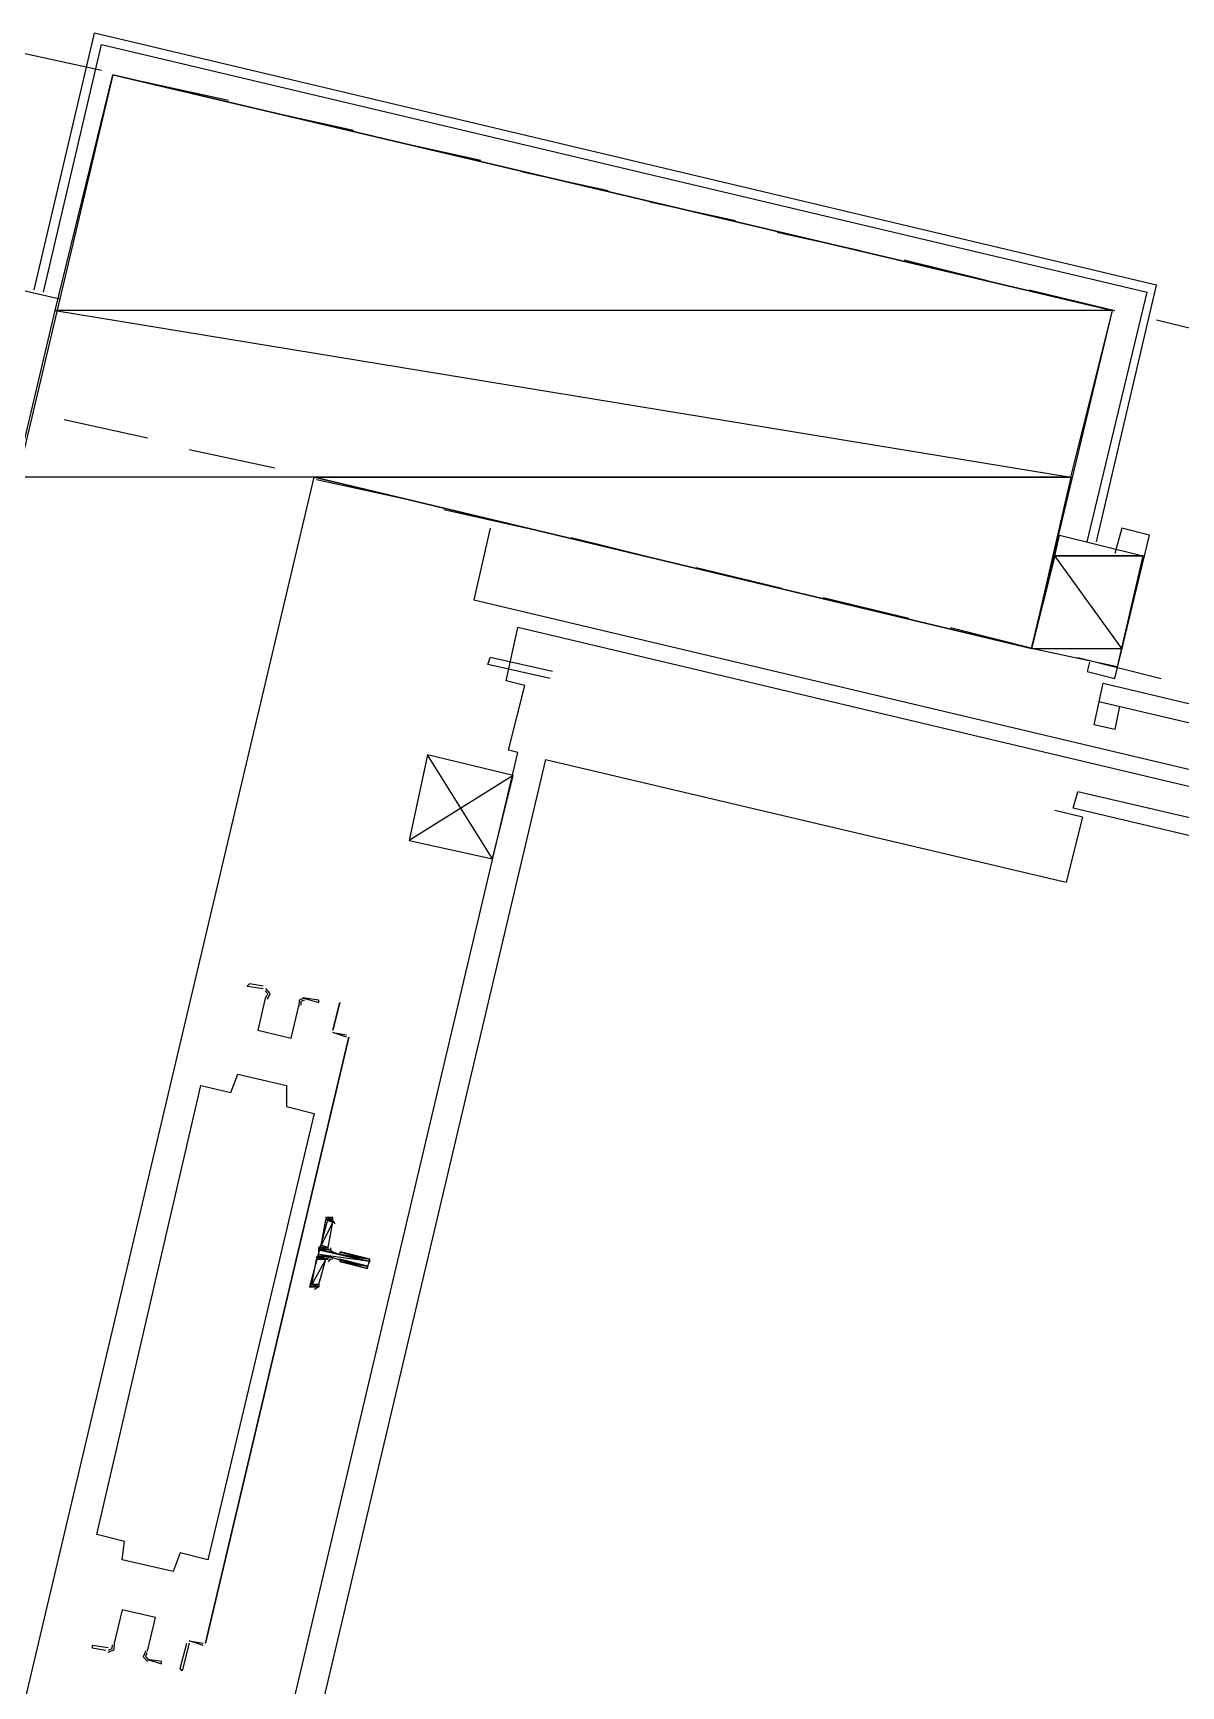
# Model space of a CAD drawing. Header units: feet. Extents: x -84 to 198, y -22 to 181.
# Drawn here: x 71.87 to 78.49, y 113.74 to 123.27 of the extents above; entities that cross this region are included whole.
import ezdxf

# ---------------------------------------------------------------- set-up
doc = ezdxf.new("R2010")
doc.units = ezdxf.units.FT
for name, color, linetype in [('A-LINEA', 7, 'CONTINUOUS'), ('A-LINEA-FINA', 9, 'CONTINUOUS'), ('A-MURO-CONCRETO', 8, 'CONTINUOUS')]:
    doc.layers.add(name, color=color, linetype=linetype)

msp = doc.modelspace()

# ---------------------------------------------------------------- linework, layer by layer
at = {"layer": 'A-LINEA'}
for p, q in [((71.88, 121.7911), (72.2267, 123.2711)), ((71.7733, 123.1644), (72.2667, 123.0578)), ((71.7733, 123.1644), (72.2667, 123.0578)), ((72.5067, 122.9911), (73, 122.8844)), ((72.5067, 122.9911), (73, 122.8844)), ((73.24, 122.8178), (73.72, 122.7111)), ((73.24, 122.8178), (73.72, 122.7111)), ((73.9733, 122.6444), (74.4533, 122.5378)), ((73.9733, 122.6444), (74.4533, 122.5378)), ((74.6933, 122.4711), (75.1867, 122.3644)), ((74.6933, 122.4711), (75.1867, 122.3644)), ((75.4267, 122.2978), (75.92, 122.1911)), ((75.4267, 122.2978), (75.92, 122.1911)), ((76.16, 122.1244), (76.64, 122.0178)), ((76.16, 122.1244), (76.64, 122.0178)), ((76.8933, 121.9644), (77.3733, 121.8444)), ((76.8933, 121.9644), (77.3733, 121.8444)), ((72.0267, 121.7378), (71.5067, 121.8578)), ((72.0267, 121.7378), (71.5067, 121.8578)), ((77.6133, 121.7911), (78.1067, 121.6711)), ((77.6133, 121.7911), (78.1067, 121.6711)), ((77.9467, 120.3378), (78.2933, 121.7778)), ((78.3467, 121.6178), (78.84, 121.4978)), ((78.3467, 121.6178), (78.84, 121.4978)), ((72.0533, 121.0444), (72.5333, 120.9378)), ((72.0533, 121.0444), (72.5333, 120.9378)), ((72.7733, 120.8711), (73.2667, 120.7644)), ((72.7733, 120.8711), (73.2667, 120.7644)), ((73.5067, 120.6978), (74, 120.5911)), ((73.5067, 120.6978), (74, 120.5911)), ((74.24, 120.5244), (74.72, 120.4178)), ((74.24, 120.5244), (74.72, 120.4178)), ((74.5067, 120.4178), (74.4133, 120.0044)), ((74.5067, 120.4178), (74.4133, 120.0044)), ((74.9733, 120.3644), (75.4533, 120.2444)), ((74.9733, 120.3644), (75.4533, 120.2444)), ((78.2667, 120.2578), (78.12, 119.6178)), ((78.2667, 120.2578), (78.12, 119.6178)), ((75.6933, 120.1911), (76.1867, 120.0711)), ((75.6933, 120.1911), (76.1867, 120.0711)), ((74.4133, 120.0044), (81.6667, 118.2844)), ((74.4133, 120.0044), (81.6667, 118.2844)), ((76.4267, 120.0178), (76.92, 119.8978)), ((76.4267, 120.0178), (76.92, 119.8978)), ((81.64, 118.1911), (74.6667, 119.8444)), ((81.64, 118.1911), (74.6667, 119.8444)), ((77.16, 119.8444), (77.64, 119.7244)), ((77.16, 119.8444), (77.64, 119.7244)), ((74.4933, 119.6311), (74.5067, 119.6711)), ((74.4933, 119.6311), (74.5067, 119.6711)), ((74.8667, 119.5911), (74.5067, 119.6711)), ((74.8667, 119.5911), (74.5067, 119.6711)), ((77.8933, 119.6711), (78.3733, 119.5511)), ((77.8933, 119.6711), (78.3733, 119.5511)), ((74.8533, 119.5511), (74.4933, 119.6311)), ((74.8533, 119.5511), (74.4933, 119.6311)), ((74.6133, 119.1378), (74.7067, 119.5111)), ((74.6133, 119.1378), (74.7067, 119.5111)), ((78.04, 119.5244), (81.5733, 118.6844)), ((78.04, 119.5244), (81.5733, 118.6844)), ((78.0133, 119.4178), (81.5467, 118.5911)), ((78.0133, 119.4178), (81.5467, 118.5911)), ((78.1333, 119.3911), (78.1067, 119.2578)), ((78.1333, 119.3911), (78.1067, 119.2578)), ((73.3333, 113.4844), (74.6667, 119.1244)), ((73.3333, 113.4844), (74.6667, 119.1244)), ((74.8267, 119.0844), (73.4933, 113.4444)), ((74.8267, 119.0844), (73.4933, 113.4444)), ((74.6667, 119.1244), (74.6133, 119.1378)), ((74.6667, 119.1244), (74.6133, 119.1378)), ((74.8267, 119.0844), (77.8267, 118.3778)), ((74.8267, 119.0844), (77.8267, 118.3778)), ((74.64, 118.9911), (74.04, 118.6178)), ((74.64, 118.9911), (74.04, 118.6178)), ((77.8667, 118.8044), (77.8933, 118.8978)), ((77.8667, 118.8044), (77.8933, 118.8978)), ((81.4267, 118.0711), (77.8933, 118.8978)), ((81.4267, 118.0711), (77.8933, 118.8978)), ((81.4, 117.9644), (77.8667, 118.8044)), ((81.4, 117.9644), (77.8667, 118.8044)), ((77.92, 118.7511), (77.76, 118.7911)), ((77.92, 118.7511), (77.76, 118.7911)), ((77.92, 118.7511), (77.8267, 118.3778)), ((77.92, 118.7511), (77.8267, 118.3778)), ((72.8667, 113.9911), (73.6933, 117.4844)), ((73.6933, 117.4844), (72.8667, 113.9911)), ((72.8667, 113.9911), (73.6933, 117.4844)), ((73.6933, 117.4844), (72.8667, 113.9911)), ((73.68, 117.4844), (73.6, 117.5111)), ((73.6, 117.5111), (73.68, 117.4978)), ((73.68, 117.4844), (73.6, 117.5111)), ((73.6, 117.5111), (73.68, 117.4978)), ((73.68, 117.4844), (73.68, 117.4844)), ((73.68, 117.4844), (73.68, 117.4844)), ((73.5733, 116.2711), (73.6, 116.4178)), ((73.5733, 116.2711), (73.6, 116.4178)), ((73.6131, 116.4079), (73.5979, 116.4306)), ((73.6131, 116.4079), (73.5979, 116.4306)), ((73.64, 116.2311), (73.6, 116.2444)), ((73.64, 116.2311), (73.6, 116.2444)), ((73.52, 116.0578), (73.56, 116.2044)), ((73.52, 116.0578), (73.56, 116.2044)), ((73.5867, 116.2178), (73.6267, 116.2044)), ((73.5867, 116.2178), (73.6267, 116.2044)), ((73.6267, 116.1911), (73.6267, 116.1911)), ((73.6267, 116.1911), (73.6267, 116.1911)), ((73.64, 116.1911), (73.64, 116.1911)), ((73.64, 116.1911), (73.64, 116.1911)), ((73.4954, 116.0316), (73.5191, 116.0452)), ((73.4954, 116.0316), (73.5191, 116.0452)), ((72.8533, 113.9778), (72.7733, 114.0044)), ((72.7733, 114.0044), (72.8533, 113.9911)), ((72.8533, 113.9778), (72.7733, 114.0044)), ((72.7733, 114.0044), (72.8533, 113.9911)), ((72.8533, 113.9911), (72.8533, 113.9911)), ((72.8533, 113.9911), (72.8533, 113.9911))]:
    msp.add_line(p, q, dxfattribs=at)
for points in [[(71.9333, 121.7778), (72.2667, 123.2044), (78.2933, 121.7778)], [(78, 120.3378), (78.3467, 121.8178), (72.2267, 123.2711)], [(77.6267, 119.7244), (78.0933, 121.6711), (72.3333, 123.0311), (69.4933, 111.0311), (75.2533, 109.6711), (75.7067, 111.6178), (71.5733, 112.5911), (73.4933, 120.7111), (77.6267, 119.7244)], [(77.6267, 119.7244), (78.0933, 121.6711), (72.3333, 123.0311), (69.4933, 111.0311), (75.2533, 109.6711), (75.7067, 111.6178), (71.5733, 112.5911), (73.4933, 120.7111), (77.6267, 119.7244)], [(77.96, 119.6444), (77.9467, 119.5911), (78.1067, 119.5511), (78.3067, 120.3778), (78.1467, 120.4178), (78.1067, 120.2711)], [(77.96, 119.6444), (77.9467, 119.5911), (78.1067, 119.5511), (78.3067, 120.3778), (78.1467, 120.4178), (78.1067, 120.2711)], [(78.12, 119.6178), (77.6267, 119.7244), (77.7867, 120.3778), (78.2667, 120.2578)], [(78.12, 119.6178), (77.6267, 119.7244), (77.7867, 120.3778), (78.2667, 120.2578)], [(74.7067, 119.5111), (74.6, 119.5378), (74.6667, 119.8444)], [(74.7067, 119.5111), (74.6, 119.5378), (74.6667, 119.8444)], [(78.1067, 119.2578), (77.9867, 119.2844), (78.04, 119.5244)], [(78.1067, 119.2578), (77.9867, 119.2844), (78.04, 119.5244)], [(74.52, 118.5111), (74.1467, 119.1111), (74.04, 118.6178), (74.52, 118.5111), (74.64, 118.9911), (74.1467, 119.1111)], [(74.52, 118.5111), (74.1467, 119.1111), (74.04, 118.6178), (74.52, 118.5111), (74.64, 118.9911), (74.1467, 119.1111)], [(73.2, 117.7778), (73.12, 117.7911), (73.1067, 117.7778), (73.2, 117.7644)], [(73.2, 117.7778), (73.12, 117.7911), (73.1067, 117.7778), (73.2, 117.7644)], [(73.2173, 117.7142), (73.2264, 117.7343), (73.2115, 117.7505)], [(73.2173, 117.7142), (73.2264, 117.7343), (73.2115, 117.7505)], [(73.2243, 117.7028), (73.2396, 117.7364), (73.2147, 117.7635)], [(73.2243, 117.7028), (73.2396, 117.7364), (73.2147, 117.7635)], [(73.2131, 117.7169), (73.1676, 117.5242), (73.3602, 117.4786), (73.4058, 117.6713)], [(73.2131, 117.7169), (73.1676, 117.5242), (73.3602, 117.4786), (73.4058, 117.6713)], [(73.2131, 117.7169), (73.1676, 117.5242), (73.3602, 117.4786), (73.4058, 117.6713)], [(73.2131, 117.7169), (73.1676, 117.5242), (73.3602, 117.4786), (73.4058, 117.6713)], [(73.4407, 117.7103), (73.4063, 117.6972), (73.4049, 117.6604)], [(73.4407, 117.7103), (73.4063, 117.6972), (73.4049, 117.6604)], [(73.4377, 117.6973), (73.4171, 117.6895), (73.4162, 117.6674)], [(73.4377, 117.6973), (73.4171, 117.6895), (73.4162, 117.6674)], [(73.4267, 117.7111), (73.52, 117.6844), (73.52, 117.6978), (73.4267, 117.7111)], [(73.4267, 117.7111), (73.52, 117.6844), (73.52, 117.6978), (73.4267, 117.7111)], [(73.6, 117.5244), (73.64, 117.6844), (73.6, 117.5244), (73.6, 117.5244)], [(73.6, 117.5244), (73.64, 117.6844), (73.6, 117.5244), (73.6, 117.5244)], [(72.24, 114.6178), (72.84, 117.2044), (73.0133, 117.1644), (73.0533, 117.2711), (73.3333, 117.2044), (73.3333, 117.0844), (73.4933, 117.0444), (72.88, 114.4711), (72.72, 114.5111), (72.68, 114.4044), (72.3867, 114.4711), (72.4, 114.5778), (72.24, 114.6178)], [(72.24, 114.6178), (72.84, 117.2044), (73.0133, 117.1644), (73.0533, 117.2711), (73.3333, 117.2044), (73.3333, 117.0844), (73.4933, 117.0444), (72.88, 114.4711), (72.72, 114.5111), (72.68, 114.4044), (72.3867, 114.4711), (72.4, 114.5778), (72.24, 114.6178)], [(73.5867, 116.4444), (73.5733, 116.4444), (73.4667, 116.0444), (73.4933, 116.0444)], [(73.5867, 116.4444), (73.5733, 116.4444), (73.4667, 116.0444), (73.4933, 116.0444)], [(73.5872, 116.2691), (73.5896, 116.2539), (73.6021, 116.245)], [(73.5872, 116.2691), (73.5896, 116.2539), (73.6021, 116.245)], [(73.64, 116.1911), (73.8, 116.1511), (73.8133, 116.2044), (73.6533, 116.2444), (73.64, 116.2444), (73.64, 116.2444)], [(73.64, 116.1911), (73.8, 116.1511), (73.8133, 116.2044), (73.6533, 116.2444), (73.64, 116.2444), (73.64, 116.2444)], [(73.5979, 116.2039), (73.5828, 116.2015), (73.5739, 116.189)], [(73.5979, 116.2039), (73.5828, 116.2015), (73.5739, 116.189)], [(72.5336, 113.9454), (72.5791, 114.138), (72.3865, 114.1836), (72.3408, 113.991)], [(72.5336, 113.9454), (72.5791, 114.138), (72.3865, 114.1836), (72.3408, 113.991)], [(72.5336, 113.9454), (72.5791, 114.138), (72.3865, 114.1836), (72.3408, 113.991)], [(72.5336, 113.9454), (72.5791, 114.138), (72.3865, 114.1836), (72.3408, 113.991)], [(72.3067, 113.9644), (72.2133, 113.9778), (72.2133, 113.9644), (72.2933, 113.9511)], [(72.3067, 113.9644), (72.2133, 113.9778), (72.2133, 113.9644), (72.2933, 113.9511)], [(72.306, 113.9386), (72.3404, 113.9517), (72.3418, 113.9885)], [(72.306, 113.9386), (72.3404, 113.9517), (72.3418, 113.9885)], [(72.3089, 113.9516), (72.3296, 113.9594), (72.3304, 113.9815)], [(72.3089, 113.9516), (72.3296, 113.9594), (72.3304, 113.9815)], [(72.5223, 113.9461), (72.5071, 113.9125), (72.532, 113.8854)], [(72.5223, 113.9461), (72.5071, 113.9125), (72.532, 113.8854)], [(72.7733, 113.9911), (72.7733, 113.9911), (72.7333, 113.8311), (72.72, 113.8444), (72.76, 113.9911)], [(72.7733, 113.9911), (72.7733, 113.9911), (72.7333, 113.8311), (72.72, 113.8444), (72.76, 113.9911)], [(72.5294, 113.9347), (72.5203, 113.9146), (72.5352, 113.8984)], [(72.5294, 113.9347), (72.5203, 113.9146), (72.5352, 113.8984)], [(72.5333, 113.8978), (72.6133, 113.8711), (72.6133, 113.8844), (72.5333, 113.8978)], [(72.5333, 113.8978), (72.6133, 113.8711), (72.6133, 113.8844), (72.5333, 113.8978)]]:
    msp.add_lwpolyline(points, dxfattribs=at)
at = {"layer": 'A-LINEA-FINA'}
for p, q in [((73.56, 116.4444), (73.6, 116.4444)), ((73.56, 116.4444), (73.6, 116.4311)), ((73.56, 116.4444), (73.6, 116.4444)), ((73.56, 116.4444), (73.6, 116.4311)), ((73.56, 116.4311), (73.6, 116.4311)), ((73.56, 116.4311), (73.6, 116.4178)), ((73.56, 116.4311), (73.6, 116.4311)), ((73.56, 116.4311), (73.6, 116.4178)), ((73.5733, 116.4444), (73.5867, 116.4444)), ((73.5733, 116.4444), (73.5867, 116.4444)), ((73.52, 116.2711), (73.5733, 116.2578)), ((73.52, 116.2711), (73.5733, 116.2578)), ((73.52, 116.2711), (73.5733, 116.2578)), ((73.52, 116.2711), (73.5733, 116.2578)), ((73.52, 116.2578), (73.5867, 116.2444)), ((73.52, 116.2578), (73.5867, 116.2444)), ((73.52, 116.2311), (73.5867, 116.2178)), ((73.52, 116.2311), (73.5867, 116.2178)), ((73.5333, 116.2844), (73.5733, 116.2711)), ((73.5333, 116.2844), (73.5733, 116.2711)), ((73.64, 116.2444), (73.8133, 116.2044)), ((73.64, 116.2444), (73.8133, 116.2044)), ((73.64, 116.2311), (73.8133, 116.2044)), ((73.64, 116.2311), (73.8133, 116.1911)), ((73.64, 116.2311), (73.8133, 116.2044)), ((73.64, 116.2311), (73.8133, 116.1911)), ((73.5067, 116.2178), (73.56, 116.2044)), ((73.5067, 116.2178), (73.56, 116.2044)), ((73.64, 116.2044), (73.8, 116.1644)), ((73.64, 116.2044), (73.8, 116.1644)), ((73.64, 116.1911), (73.8, 116.1644)), ((73.64, 116.1911), (73.8, 116.1644)), ((73.4667, 116.0444), (73.5067, 116.0444)), ((73.4667, 116.0444), (73.4933, 116.0444)), ((73.4667, 116.0444), (73.5067, 116.0444)), ((73.4667, 116.0444), (73.4933, 116.0444)), ((73.48, 116.0578), (73.52, 116.0444)), ((73.48, 116.0578), (73.5067, 116.0444)), ((73.48, 116.0578), (73.52, 116.0444)), ((73.48, 116.0578), (73.5067, 116.0444))]:
    msp.add_line(p, q, dxfattribs=at)
for points in [[(73.56, 116.4311), (73.6, 116.4178), (73.5333, 116.2844), (73.56, 116.4311)], [(73.56, 116.4311), (73.6, 116.4178), (73.5333, 116.2844), (73.56, 116.4311)], [(73.6, 116.4178), (73.5333, 116.2844), (73.5733, 116.2711), (73.6, 116.4178)], [(73.6, 116.4178), (73.5333, 116.2844), (73.5733, 116.2711), (73.6, 116.4178)], [(73.56, 116.4444), (73.56, 116.4444), (73.6, 116.4444), (73.56, 116.4444)], [(73.56, 116.4444), (73.6, 116.4444), (73.5733, 116.4444), (73.56, 116.4444), (73.56, 116.4444)], [(73.6, 116.4444), (73.56, 116.4444), (73.6, 116.4311), (73.6, 116.4444)], [(73.6, 116.4311), (73.56, 116.4444), (73.56, 116.4444), (73.6, 116.4311), (73.6, 116.4311)], [(73.56, 116.4311), (73.6, 116.4311), (73.56, 116.4444), (73.56, 116.4311), (73.56, 116.4311)], [(73.56, 116.4444), (73.56, 116.4444), (73.6, 116.4444), (73.56, 116.4444)], [(73.56, 116.4444), (73.6, 116.4444), (73.5733, 116.4444), (73.56, 116.4444), (73.56, 116.4444)], [(73.6, 116.4444), (73.56, 116.4444), (73.6, 116.4311), (73.6, 116.4444)], [(73.6, 116.4311), (73.56, 116.4444), (73.56, 116.4444), (73.6, 116.4311), (73.6, 116.4311)], [(73.56, 116.4311), (73.6, 116.4311), (73.56, 116.4444), (73.56, 116.4311), (73.56, 116.4311)], [(73.56, 116.4311), (73.56, 116.4311), (73.6, 116.4311), (73.56, 116.4311)], [(73.6, 116.4311), (73.56, 116.4311), (73.6, 116.4178), (73.6, 116.4311)], [(73.6, 116.4178), (73.56, 116.4311), (73.56, 116.4311), (73.6, 116.4178), (73.6, 116.4178)], [(73.56, 116.4311), (73.56, 116.4311), (73.6, 116.4311), (73.56, 116.4311)], [(73.6, 116.4311), (73.56, 116.4311), (73.6, 116.4178), (73.6, 116.4311)], [(73.6, 116.4178), (73.56, 116.4311), (73.56, 116.4311), (73.6, 116.4178), (73.6, 116.4178)], [(73.5867, 116.4444), (73.5733, 116.4444), (73.5733, 116.4444), (73.5867, 116.4444)], [(73.5733, 116.4444), (73.5733, 116.4444), (73.5867, 116.4444), (73.5733, 116.4444)], [(73.5733, 116.4444), (73.5867, 116.4444), (73.6, 116.4444), (73.5733, 116.4444), (73.5733, 116.4444)], [(73.5867, 116.4444), (73.5733, 116.4444), (73.5733, 116.4444), (73.5867, 116.4444)], [(73.5733, 116.4444), (73.5733, 116.4444), (73.5867, 116.4444), (73.5733, 116.4444)], [(73.5733, 116.4444), (73.5867, 116.4444), (73.6, 116.4444), (73.5733, 116.4444), (73.5733, 116.4444)], [(73.5333, 116.2844), (73.5733, 116.2711), (73.52, 116.2711), (73.5333, 116.2844)], [(73.5333, 116.2844), (73.5733, 116.2711), (73.52, 116.2711), (73.5333, 116.2844)], [(73.5733, 116.2711), (73.52, 116.2711), (73.5733, 116.2578), (73.5733, 116.2711)], [(73.5733, 116.2578), (73.52, 116.2711), (73.52, 116.2711), (73.5733, 116.2578), (73.5733, 116.2578)], [(73.5733, 116.2578), (73.52, 116.2711), (73.5867, 116.2578), (73.5733, 116.2578), (73.5733, 116.2578)], [(73.5867, 116.2578), (73.52, 116.2711), (73.52, 116.2711), (73.5867, 116.2578)], [(73.52, 116.2711), (73.52, 116.2711), (73.5867, 116.2578), (73.52, 116.2711), (73.52, 116.2711)], [(73.52, 116.2711), (73.5867, 116.2578), (73.52, 116.2578), (73.52, 116.2711)], [(73.5733, 116.2711), (73.52, 116.2711), (73.5733, 116.2578), (73.5733, 116.2711)], [(73.5733, 116.2578), (73.52, 116.2711), (73.52, 116.2711), (73.5733, 116.2578), (73.5733, 116.2578)], [(73.5733, 116.2578), (73.52, 116.2711), (73.5867, 116.2578), (73.5733, 116.2578), (73.5733, 116.2578)], [(73.5867, 116.2578), (73.52, 116.2711), (73.52, 116.2711), (73.5867, 116.2578)], [(73.52, 116.2711), (73.52, 116.2711), (73.5867, 116.2578), (73.52, 116.2711), (73.52, 116.2711)], [(73.52, 116.2711), (73.5867, 116.2578), (73.52, 116.2578), (73.52, 116.2711)], [(73.5867, 116.2578), (73.52, 116.2578), (73.5867, 116.2444), (73.5867, 116.2578), (73.5867, 116.2578)], [(73.5867, 116.2444), (73.52, 116.2578), (73.52, 116.2578), (73.5867, 116.2444)], [(73.52, 116.2578), (73.52, 116.2578), (73.5867, 116.2444), (73.52, 116.2578), (73.52, 116.2578)], [(73.5867, 116.2444), (73.52, 116.2578), (73.52, 116.2578), (73.5867, 116.2444)], [(73.52, 116.2578), (73.52, 116.2578), (73.5867, 116.2444), (73.52, 116.2578), (73.52, 116.2578)], [(73.5867, 116.2444), (73.52, 116.2578), (73.6, 116.2444), (73.5867, 116.2444), (73.5867, 116.2444)], [(73.52, 116.2578), (73.8133, 116.1911), (73.52, 116.2311), (73.52, 116.2578)], [(73.5867, 116.2578), (73.52, 116.2578), (73.5867, 116.2444), (73.5867, 116.2578), (73.5867, 116.2578)], [(73.5867, 116.2444), (73.52, 116.2578), (73.52, 116.2578), (73.5867, 116.2444)], [(73.52, 116.2578), (73.52, 116.2578), (73.5867, 116.2444), (73.52, 116.2578), (73.52, 116.2578)], [(73.5867, 116.2444), (73.52, 116.2578), (73.52, 116.2578), (73.5867, 116.2444)], [(73.52, 116.2578), (73.52, 116.2578), (73.5867, 116.2444), (73.52, 116.2578), (73.52, 116.2578)], [(73.5867, 116.2444), (73.52, 116.2578), (73.6, 116.2444), (73.5867, 116.2444), (73.5867, 116.2444)], [(73.52, 116.2578), (73.8133, 116.1911), (73.52, 116.2311), (73.52, 116.2578)], [(73.8133, 116.1911), (73.52, 116.2311), (73.8, 116.1644), (73.8133, 116.1911), (73.8133, 116.1911)], [(73.5867, 116.2178), (73.52, 116.2311), (73.52, 116.2311), (73.5867, 116.2178)], [(73.52, 116.2311), (73.52, 116.2311), (73.5867, 116.2178), (73.52, 116.2311), (73.52, 116.2311)], [(73.5867, 116.2178), (73.52, 116.2311), (73.5733, 116.2178), (73.5867, 116.2178), (73.5867, 116.2178)], [(73.5733, 116.2178), (73.52, 116.2311), (73.52, 116.2311), (73.5733, 116.2178)], [(73.52, 116.2311), (73.52, 116.2311), (73.5733, 116.2178), (73.52, 116.2311), (73.52, 116.2311)], [(73.5733, 116.2178), (73.52, 116.2311), (73.52, 116.2311), (73.5733, 116.2178)], [(73.52, 116.2311), (73.52, 116.2311), (73.5733, 116.2178), (73.52, 116.2311), (73.52, 116.2311)], [(73.52, 116.2311), (73.5733, 116.2178), (73.52, 116.2178), (73.52, 116.2311)], [(73.8133, 116.1911), (73.52, 116.2311), (73.8, 116.1644), (73.8133, 116.1911), (73.8133, 116.1911)], [(73.5867, 116.2178), (73.52, 116.2311), (73.52, 116.2311), (73.5867, 116.2178)], [(73.52, 116.2311), (73.52, 116.2311), (73.5867, 116.2178), (73.52, 116.2311), (73.52, 116.2311)], [(73.5867, 116.2178), (73.52, 116.2311), (73.5733, 116.2178), (73.5867, 116.2178), (73.5867, 116.2178)], [(73.5733, 116.2178), (73.52, 116.2311), (73.52, 116.2311), (73.5733, 116.2178)], [(73.52, 116.2311), (73.52, 116.2311), (73.5733, 116.2178), (73.52, 116.2311), (73.52, 116.2311)], [(73.5733, 116.2178), (73.52, 116.2311), (73.52, 116.2311), (73.5733, 116.2178)], [(73.52, 116.2311), (73.52, 116.2311), (73.5733, 116.2178), (73.52, 116.2311), (73.52, 116.2311)], [(73.52, 116.2311), (73.5733, 116.2178), (73.52, 116.2178), (73.52, 116.2311)], [(73.5733, 116.2711), (73.5333, 116.2844), (73.5333, 116.2844), (73.5733, 116.2711), (73.5733, 116.2711)], [(73.5733, 116.2711), (73.5333, 116.2844), (73.5333, 116.2844), (73.5733, 116.2711), (73.5733, 116.2711)], [(73.64, 116.2444), (73.64, 116.2444), (73.8133, 116.2044), (73.64, 116.2444)], [(73.64, 116.2444), (73.8133, 116.2044), (73.6533, 116.2444), (73.64, 116.2444), (73.64, 116.2444)], [(73.8133, 116.2044), (73.64, 116.2444), (73.64, 116.2444), (73.8133, 116.2044)], [(73.64, 116.2444), (73.64, 116.2444), (73.8133, 116.2044), (73.64, 116.2444)], [(73.8133, 116.2044), (73.64, 116.2444), (73.64, 116.2444), (73.8133, 116.2044), (73.8133, 116.2044)], [(73.64, 116.2311), (73.8133, 116.2044), (73.64, 116.2444), (73.64, 116.2311), (73.64, 116.2311)], [(73.64, 116.2444), (73.64, 116.2444), (73.8133, 116.2044), (73.64, 116.2444)], [(73.64, 116.2444), (73.8133, 116.2044), (73.6533, 116.2444), (73.64, 116.2444), (73.64, 116.2444)], [(73.8133, 116.2044), (73.64, 116.2444), (73.64, 116.2444), (73.8133, 116.2044)], [(73.64, 116.2444), (73.64, 116.2444), (73.8133, 116.2044), (73.64, 116.2444)], [(73.8133, 116.2044), (73.64, 116.2444), (73.64, 116.2444), (73.8133, 116.2044), (73.8133, 116.2044)], [(73.64, 116.2311), (73.8133, 116.2044), (73.64, 116.2444), (73.64, 116.2311), (73.64, 116.2311)], [(73.64, 116.2311), (73.64, 116.2311), (73.8133, 116.2044), (73.64, 116.2311)], [(73.8133, 116.2044), (73.64, 116.2311), (73.8133, 116.1911), (73.8133, 116.2044)], [(73.8133, 116.1911), (73.64, 116.2311), (73.64, 116.2311), (73.8133, 116.1911), (73.8133, 116.1911)], [(73.8133, 116.1911), (73.64, 116.2311), (73.64, 116.2311), (73.8133, 116.1911)], [(73.64, 116.2311), (73.64, 116.2311), (73.8133, 116.1911), (73.64, 116.2311), (73.64, 116.2311)], [(73.8133, 116.1911), (73.64, 116.2311), (73.64, 116.2311), (73.8133, 116.1911)], [(73.64, 116.2311), (73.64, 116.2311), (73.8133, 116.1911), (73.64, 116.2311), (73.64, 116.2311)], [(73.8133, 116.1911), (73.64, 116.2311), (73.64, 116.2311), (73.8133, 116.1911)], [(73.64, 116.2311), (73.64, 116.2311), (73.8133, 116.1911), (73.64, 116.2311), (73.64, 116.2311)], [(73.64, 116.2311), (73.64, 116.2311), (73.8133, 116.2044), (73.64, 116.2311)], [(73.8133, 116.2044), (73.64, 116.2311), (73.8133, 116.1911), (73.8133, 116.2044)], [(73.8133, 116.1911), (73.64, 116.2311), (73.64, 116.2311), (73.8133, 116.1911), (73.8133, 116.1911)], [(73.8133, 116.1911), (73.64, 116.2311), (73.64, 116.2311), (73.8133, 116.1911)], [(73.64, 116.2311), (73.64, 116.2311), (73.8133, 116.1911), (73.64, 116.2311), (73.64, 116.2311)], [(73.8133, 116.1911), (73.64, 116.2311), (73.64, 116.2311), (73.8133, 116.1911)], [(73.64, 116.2311), (73.64, 116.2311), (73.8133, 116.1911), (73.64, 116.2311), (73.64, 116.2311)], [(73.8133, 116.1911), (73.64, 116.2311), (73.64, 116.2311), (73.8133, 116.1911)], [(73.64, 116.2311), (73.64, 116.2311), (73.8133, 116.1911), (73.64, 116.2311), (73.64, 116.2311)], [(73.5067, 116.2044), (73.56, 116.2044), (73.48, 116.0578), (73.5067, 116.2044)], [(73.56, 116.2044), (73.48, 116.0578), (73.52, 116.0578), (73.56, 116.2044)], [(73.5067, 116.2044), (73.56, 116.2044), (73.48, 116.0578), (73.5067, 116.2044)], [(73.56, 116.2044), (73.48, 116.0578), (73.52, 116.0578), (73.56, 116.2044)], [(73.52, 116.2178), (73.5733, 116.2044), (73.5067, 116.2178), (73.52, 116.2178)], [(73.5733, 116.2044), (73.5067, 116.2178), (73.56, 116.2044), (73.5733, 116.2044)], [(73.56, 116.2044), (73.5067, 116.2178), (73.5067, 116.2178), (73.56, 116.2044), (73.56, 116.2044)], [(73.5067, 116.2044), (73.56, 116.2044), (73.5067, 116.2178), (73.5067, 116.2044), (73.5067, 116.2044)], [(73.52, 116.2178), (73.5733, 116.2044), (73.5067, 116.2178), (73.52, 116.2178)], [(73.5733, 116.2044), (73.5067, 116.2178), (73.56, 116.2044), (73.5733, 116.2044)], [(73.56, 116.2044), (73.5067, 116.2178), (73.5067, 116.2178), (73.56, 116.2044), (73.56, 116.2044)], [(73.5067, 116.2044), (73.56, 116.2044), (73.5067, 116.2178), (73.5067, 116.2044), (73.5067, 116.2044)], [(73.5067, 116.2044), (73.5067, 116.2044), (73.56, 116.2044), (73.5067, 116.2044)], [(73.5067, 116.2044), (73.5067, 116.2044), (73.56, 116.2044), (73.5067, 116.2044)], [(73.5733, 116.2178), (73.52, 116.2178), (73.5733, 116.2044), (73.5733, 116.2178), (73.5733, 116.2178)], [(73.5733, 116.2044), (73.52, 116.2178), (73.52, 116.2178), (73.5733, 116.2044)], [(73.52, 116.2178), (73.52, 116.2178), (73.5733, 116.2044), (73.52, 116.2178), (73.52, 116.2178)], [(73.5733, 116.2178), (73.52, 116.2178), (73.5733, 116.2044), (73.5733, 116.2178), (73.5733, 116.2178)], [(73.5733, 116.2044), (73.52, 116.2178), (73.52, 116.2178), (73.5733, 116.2044)], [(73.52, 116.2178), (73.52, 116.2178), (73.5733, 116.2044), (73.52, 116.2178), (73.52, 116.2178)], [(73.8, 116.1644), (73.6267, 116.2044), (73.6267, 116.2044), (73.8, 116.1644)], [(73.6267, 116.2044), (73.6267, 116.2044), (73.8, 116.1644), (73.6267, 116.2044), (73.6267, 116.2044)], [(73.8, 116.1644), (73.6267, 116.2044), (73.6267, 116.2044), (73.8, 116.1644)], [(73.6267, 116.2044), (73.6267, 116.2044), (73.8, 116.1644), (73.6267, 116.2044), (73.6267, 116.2044)], [(73.64, 116.2044), (73.8, 116.1644), (73.6267, 116.2044), (73.64, 116.2044), (73.64, 116.2044)], [(73.8, 116.1644), (73.6267, 116.2044), (73.6267, 116.2044), (73.8, 116.1644)], [(73.6267, 116.2044), (73.6267, 116.2044), (73.8, 116.1644), (73.6267, 116.2044), (73.6267, 116.2044)], [(73.8, 116.1644), (73.6267, 116.2044), (73.6267, 116.2044), (73.8, 116.1644)], [(73.6267, 116.2044), (73.6267, 116.2044), (73.8, 116.1644), (73.6267, 116.2044), (73.6267, 116.2044)], [(73.64, 116.2044), (73.8, 116.1644), (73.6267, 116.2044), (73.64, 116.2044), (73.64, 116.2044)], [(73.8, 116.1644), (73.64, 116.2044), (73.64, 116.2044), (73.8, 116.1644)], [(73.64, 116.2044), (73.64, 116.2044), (73.8, 116.1644), (73.64, 116.2044)], [(73.8, 116.1644), (73.64, 116.2044), (73.64, 116.2044), (73.8, 116.1644)], [(73.64, 116.2044), (73.64, 116.2044), (73.8, 116.1644), (73.64, 116.2044), (73.64, 116.2044)], [(73.64, 116.1911), (73.8, 116.1644), (73.64, 116.2044), (73.64, 116.1911), (73.64, 116.1911)], [(73.8, 116.1644), (73.64, 116.2044), (73.64, 116.2044), (73.8, 116.1644)], [(73.64, 116.2044), (73.64, 116.2044), (73.8, 116.1644), (73.64, 116.2044)], [(73.8, 116.1644), (73.64, 116.2044), (73.64, 116.2044), (73.8, 116.1644)], [(73.64, 116.2044), (73.64, 116.2044), (73.8, 116.1644), (73.64, 116.2044), (73.64, 116.2044)], [(73.64, 116.1911), (73.8, 116.1644), (73.64, 116.2044), (73.64, 116.1911), (73.64, 116.1911)], [(73.64, 116.1911), (73.64, 116.1911), (73.8, 116.1644), (73.64, 116.1911)], [(73.8, 116.1644), (73.64, 116.1911), (73.8, 116.1511), (73.8, 116.1644), (73.8, 116.1644)], [(73.8, 116.1511), (73.64, 116.1911), (73.64, 116.1911), (73.8, 116.1511)], [(73.64, 116.1911), (73.64, 116.1911), (73.8, 116.1511), (73.64, 116.1911), (73.64, 116.1911)], [(73.8, 116.1511), (73.64, 116.1911), (73.64, 116.1911), (73.8, 116.1511)], [(73.64, 116.1911), (73.64, 116.1911), (73.8, 116.1511), (73.64, 116.1911), (73.64, 116.1911)], [(73.64, 116.1911), (73.64, 116.1911), (73.8, 116.1644), (73.64, 116.1911)], [(73.8, 116.1644), (73.64, 116.1911), (73.8, 116.1511), (73.8, 116.1644), (73.8, 116.1644)], [(73.8, 116.1511), (73.64, 116.1911), (73.64, 116.1911), (73.8, 116.1511)], [(73.64, 116.1911), (73.64, 116.1911), (73.8, 116.1511), (73.64, 116.1911), (73.64, 116.1911)], [(73.8, 116.1511), (73.64, 116.1911), (73.64, 116.1911), (73.8, 116.1511)], [(73.64, 116.1911), (73.64, 116.1911), (73.8, 116.1511), (73.64, 116.1911), (73.64, 116.1911)], [(73.4667, 116.0444), (73.5067, 116.0444), (73.48, 116.0578), (73.4667, 116.0444), (73.4667, 116.0444)], [(73.4667, 116.0444), (73.5067, 116.0444), (73.48, 116.0578), (73.4667, 116.0444), (73.4667, 116.0444)], [(73.4933, 116.0444), (73.4667, 116.0444), (73.5067, 116.0444), (73.4933, 116.0444)], [(73.5067, 116.0444), (73.4667, 116.0444), (73.4667, 116.0444), (73.5067, 116.0444)], [(73.4667, 116.0444), (73.4667, 116.0444), (73.5067, 116.0444), (73.4667, 116.0444)], [(73.5067, 116.0444), (73.4667, 116.0444), (73.4667, 116.0444), (73.5067, 116.0444)], [(73.4667, 116.0444), (73.4667, 116.0444), (73.4933, 116.0444), (73.4667, 116.0444)], [(73.4933, 116.0444), (73.4667, 116.0444), (73.4667, 116.0444), (73.4933, 116.0444)], [(73.4667, 116.0444), (73.4667, 116.0444), (73.4933, 116.0444), (73.4667, 116.0444), (73.4667, 116.0444)], [(73.4933, 116.0444), (73.4667, 116.0444), (73.5067, 116.0444), (73.4933, 116.0444)], [(73.5067, 116.0444), (73.4667, 116.0444), (73.4667, 116.0444), (73.5067, 116.0444)], [(73.4667, 116.0444), (73.4667, 116.0444), (73.5067, 116.0444), (73.4667, 116.0444)], [(73.5067, 116.0444), (73.4667, 116.0444), (73.4667, 116.0444), (73.5067, 116.0444)], [(73.4667, 116.0444), (73.4667, 116.0444), (73.4933, 116.0444), (73.4667, 116.0444)], [(73.4933, 116.0444), (73.4667, 116.0444), (73.4667, 116.0444), (73.4933, 116.0444)], [(73.4667, 116.0444), (73.4667, 116.0444), (73.4933, 116.0444), (73.4667, 116.0444), (73.4667, 116.0444)], [(73.48, 116.0578), (73.52, 116.0578), (73.52, 116.0444), (73.48, 116.0578), (73.48, 116.0578)], [(73.52, 116.0578), (73.48, 116.0578), (73.48, 116.0578), (73.52, 116.0578), (73.52, 116.0578)], [(73.52, 116.0444), (73.48, 116.0578), (73.5067, 116.0444), (73.52, 116.0444)], [(73.5067, 116.0444), (73.48, 116.0578), (73.48, 116.0578), (73.5067, 116.0444), (73.5067, 116.0444)], [(73.48, 116.0578), (73.52, 116.0578), (73.52, 116.0444), (73.48, 116.0578), (73.48, 116.0578)], [(73.52, 116.0578), (73.48, 116.0578), (73.48, 116.0578), (73.52, 116.0578), (73.52, 116.0578)], [(73.52, 116.0444), (73.48, 116.0578), (73.5067, 116.0444), (73.52, 116.0444)], [(73.5067, 116.0444), (73.48, 116.0578), (73.48, 116.0578), (73.5067, 116.0444), (73.5067, 116.0444)]]:
    msp.add_lwpolyline(points, dxfattribs=at)
at = {"layer": 'A-MURO-CONCRETO'}
for points in [[(72.3333, 123.0311), (78.0933, 121.6711), (72, 121.6711), (72.3333, 123.0311), (72.3333, 123.0311)], [(72.3333, 123.0311), (78.0933, 121.6711), (72, 121.6711), (72.3333, 123.0311), (72.3333, 123.0311)], [(72, 121.6711), (77.8533, 120.7111), (71.7733, 120.7111), (72, 121.6711), (72, 121.6711)], [(72, 121.6711), (77.8533, 120.7111), (71.7733, 120.7111), (72, 121.6711), (72, 121.6711)], [(78.0933, 121.6711), (72, 121.6711), (77.8533, 120.7111), (78.0933, 121.6711)], [(78.0933, 121.6711), (72, 121.6711), (77.8533, 120.7111), (78.0933, 121.6711)], [(73.4933, 120.7111), (71.7733, 120.7111), (71.5733, 112.5911), (73.4933, 120.7111)], [(73.4933, 120.7111), (71.7733, 120.7111), (71.5733, 112.5911), (73.4933, 120.7111)], [(73.4933, 120.7111), (77.8533, 120.7111), (77.6267, 119.7244), (73.4933, 120.7111), (73.4933, 120.7111)], [(73.4933, 120.7111), (77.8533, 120.7111), (77.6267, 119.7244), (73.4933, 120.7111), (73.4933, 120.7111)], [(77.7867, 120.3778), (78.2667, 120.2578), (77.76, 120.2578), (77.7867, 120.3778), (77.7867, 120.3778)], [(77.7867, 120.3778), (78.2667, 120.2578), (77.76, 120.2578), (77.7867, 120.3778), (77.7867, 120.3778)], [(77.76, 120.2578), (77.6267, 119.7244), (78.1467, 119.7244), (77.76, 120.2578)], [(77.76, 120.2578), (77.6267, 119.7244), (78.1467, 119.7244), (77.76, 120.2578)], [(77.76, 120.2578), (78.2667, 120.2578), (78.1467, 119.7244), (77.76, 120.2578), (77.76, 120.2578)], [(77.76, 120.2578), (78.2667, 120.2578), (78.1467, 119.7244), (77.76, 120.2578), (77.76, 120.2578)], [(77.6267, 119.7244), (78.1467, 119.7244), (78.12, 119.6178), (77.6267, 119.7244), (77.6267, 119.7244)], [(77.6267, 119.7244), (78.1467, 119.7244), (78.12, 119.6178), (77.6267, 119.7244), (77.6267, 119.7244)]]:
    msp.add_lwpolyline(points, dxfattribs=at)

doc.saveas('drawing.dxf')
